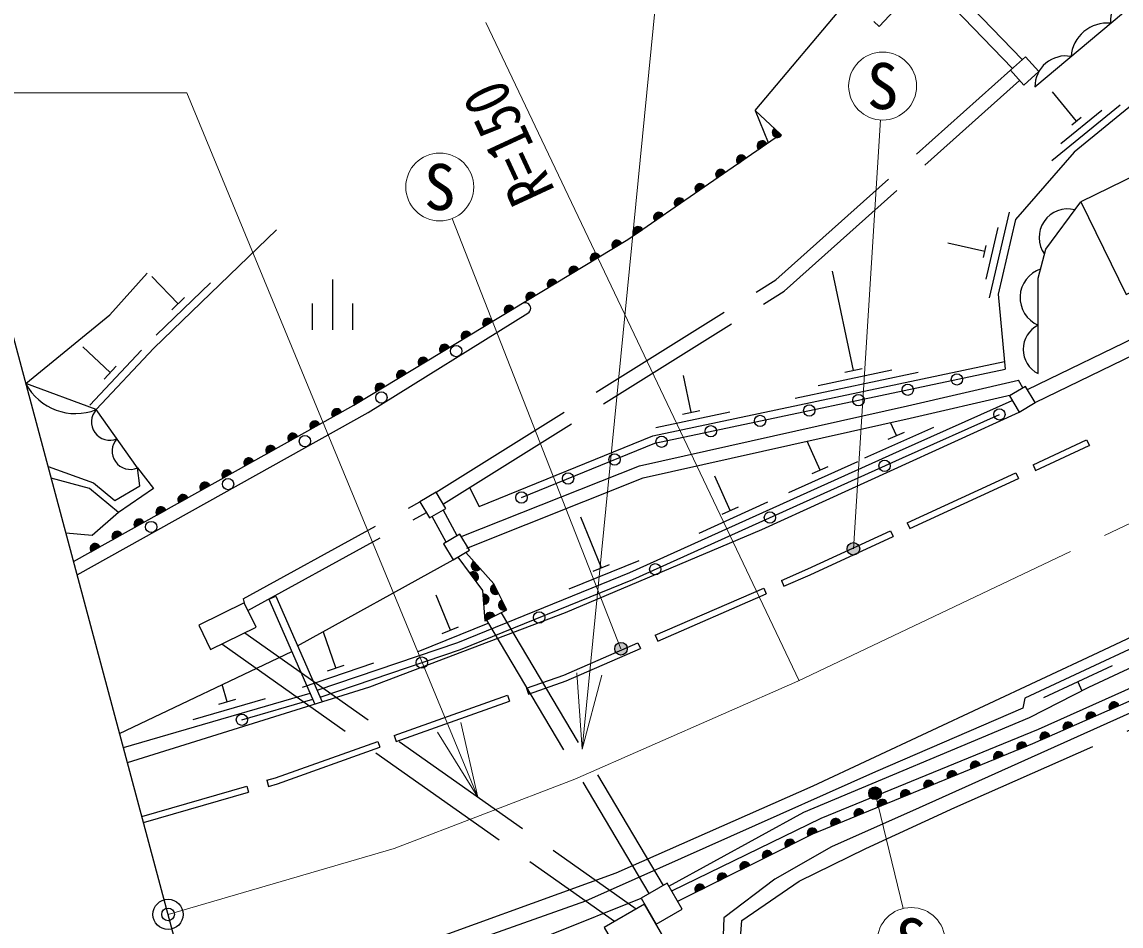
# Model space of a CAD drawing. Units: millimetres at full size, sheet at 1:1000; details may follow other scales. Extents: x 40000 to 680000, y 20000 to 380000.
# Drawn here: x 79442 to 123136, y 270146 to 306092 of the extents above; entities that cross this region are included whole.
import ezdxf
from ezdxf.enums import TextEntityAlignment as Align

# ---------------------------------------------------------------- set-up
doc = ezdxf.new("R2010")
doc.units = ezdxf.units.MM
doc.header["$LTSCALE"] = 1000
doc.header["$PDMODE"] = 32
doc.header["$PDSIZE"] = 500
doc.linetypes.add('CHAIN', pattern=[18.5, 12, -1.5, 3.5, -1.5])
doc.linetypes.add('DASHED', pattern=[7.5, 6, -1.5])
for name, color, linetype, lineweight in [('M-BGD', 7, 'Continuous', 25), ('M-BMK', 2, 'CHAIN', 13), ('M-BMK-OTRS', 5, 'Continuous', 25), ('M-BMK-SRVR', 3, 'Continuous', 25), ('M-STR-HTXT', 7, 'Continuous', 13), ('M-STR-STRC', 7, 'Continuous', 25)]:
    doc.layers.add(name, color=color, linetype=linetype, lineweight=lineweight)
doc.layers.add('M-OTRS', color=6, linetype='Continuous')
doc.styles.add('ＭＳ ゴシック', font='')
doc.styles.get('ＭＳ ゴシック').set_extended_font_data('MS Gothic')

# ---------------------------------------------------------------- blocks, each defined once
blk = doc.blocks.new('open_arrow')
at = {"color": 0, "linetype": 'Continuous', "lineweight": -2}
blk.add_lwpolyline([(7.5, 1.25), (0, 0), (7.5, -1.25)], dxfattribs=at)

msp = doc.modelspace()

# ---------------------------------------------------------------- hatches: boundary and pattern name
at = {"layer": 'M-BGD'}
for points in [[(109641, 301587, -0.4608), (109333, 301553, -0.4608), (109347, 301862)], [(108721, 301026, -0.4608), (108752, 301334, -0.4608), (109051, 301255)], [(107898, 300458, -0.4608), (107929, 300766, -0.4608), (108228, 300686)], [(107075, 299890, -0.4608), (107107, 300197, -0.4608), (107405, 300118)], [(106252, 299322, -0.4608), (106284, 299629, -0.4608), (106583, 299550)], [(105429, 298753, -0.4608), (105461, 299061, -0.4608), (105760, 298982)], [(104606, 298185, -0.4608), (104638, 298493, -0.4608), (104937, 298413)], [(103783, 297617, -0.4608), (103815, 297924, -0.4608), (104114, 297845)], [(102938, 297084, -0.4608), (102988, 297389, -0.4608), (103281, 297292)], [(102082, 296567, -0.4608), (102132, 296872, -0.4608), (102426, 296774)], [(101226, 296049, -0.4608), (101276, 296354, -0.4608), (101570, 296257)], [(100370, 295532, -0.4608), (100421, 295837, -0.4608), (100714, 295740)], [(99514, 295015, -0.4608), (99565, 295320, -0.4608), (99858, 295223)], [(98659, 294498, -0.4608), (98709, 294803, -0.4608), (99002, 294705)], [(97803, 293980, -0.4608), (97853, 294285, -0.4608), (98146, 294188)], [(96947, 293463, -0.4608), (96997, 293768, -0.4608), (97291, 293671)], [(96091, 292946, -0.4608), (96141, 293251, -0.4608), (96435, 293154)], [(95235, 292429, -0.4608), (95286, 292734, -0.4608), (95579, 292636)], [(94379, 291911, -0.4608), (94430, 292216, -0.4608), (94723, 292119)], [(93524, 291394, -0.4608), (93574, 291699, -0.4608), (93867, 291602)], [(92668, 290877, -0.4608), (92718, 291182, -0.4608), (93011, 291085)], [(91795, 290388, -0.4608), (91856, 290692, -0.4608), (92146, 290584)], [(90922, 289901, -0.4608), (90983, 290204, -0.4608), (91273, 290097)], [(90049, 289414, -0.4608), (90110, 289717, -0.4608), (90399, 289609)], [(89176, 288926, -0.4608), (89236, 289229, -0.4608), (89526, 289122)], [(88302, 288439, -0.4608), (88363, 288742, -0.4608), (88653, 288635)], [(87429, 287951, -0.4608), (87490, 288255, -0.4608), (87780, 288147)], [(86556, 287464, -0.4608), (86617, 287767, -0.4608), (86907, 287660)], [(85683, 286977, -0.4608), (85744, 287280, -0.4608), (86034, 287172)], [(84810, 286489, -0.4608), (84870, 286792, -0.4608), (85160, 286685)], [(83936, 286002, -0.4608), (83997, 286305, -0.4608), (84287, 286198)], [(83063, 285514, -0.4608), (83124, 285818, -0.4608), (83414, 285710)], [(82190, 285027, -0.4608), (82251, 285330, -0.4608), (82541, 285223)], [(97664, 284347, -0.4608), (97354, 284341, -0.4608), (97396, 284647)], [(97243, 284170, -0.4608), (97551, 284149, -0.4608), (97482, 283847)], [(98387, 283371, -0.4608), (98087, 283444, -0.4608), (98206, 283729)], [(97759, 283337, -0.4608), (98009, 283156, -0.4608), (97791, 282937)], [(98702, 282746, -0.4608), (98402, 282819, -0.4608), (98521, 283105)], [(97886, 282297, -0.4608), (97960, 282597, -0.4608), (98245, 282478)], [(122687, 278747, -0.4608), (122777, 279043, -0.4608), (123055, 278909)], [(121772, 278345, -0.4608), (121861, 278641, -0.4608), (122140, 278506)], [(120857, 277942, -0.4608), (120946, 278238, -0.4608), (121224, 278104)], [(119019, 277152, -0.4608), (119116, 277445, -0.4608), (119391, 277304)], [(119941, 277539, -0.4608), (120030, 277835, -0.4608), (120309, 277701)], [(118094, 276772, -0.4608), (118191, 277066, -0.4608), (118466, 276925)], [(117169, 276393, -0.4608), (117266, 276686, -0.4608), (117541, 276545)], [(116244, 276013, -0.4608), (116341, 276307, -0.4608), (116616, 276166)], [(115319, 275633, -0.4608), (115415, 275927, -0.4608), (115690, 275786)], [(114394, 275254, -0.4608), (114490, 275548, -0.4608), (114765, 275406)], [(113468, 274874, -0.4608), (113565, 275168, -0.4608), (113840, 275027)], [(111618, 274115, -0.4608), (111715, 274409, -0.4608), (111990, 274268)], [(112543, 274495, -0.4608), (112640, 274788, -0.4608), (112915, 274647)], [(110699, 273721, -0.4608), (110774, 274021, -0.4608), (111059, 273901)], [(109805, 273274, -0.4608), (109880, 273574, -0.4608), (110164, 273454)], [(108910, 272827, -0.4608), (108985, 273127, -0.4608), (109270, 273007)], [(108016, 272380, -0.4608), (108091, 272680, -0.4608), (108375, 272560)], [(107121, 271933, -0.4608), (107196, 272233, -0.4608), (107481, 272113)], [(106227, 271486, -0.4608), (106302, 271786, -0.4608), (106586, 271666)]]:
    msp.add_hatch(color=256, dxfattribs=at).paths.add_polyline_path(points)
at = {"layer": 'M-STR-STRC'}
for points in [[(112685, 285309, -1), (112307, 284982, -1)], [(103359, 281400, -0.41421), (103485, 281070, -0.41421), (103155, 280944, -1)], [(113227, 275212, -1), (113491, 275636, -1)]]:
    msp.add_hatch(color=256, dxfattribs=at).paths.add_polyline_path(points)

# ---------------------------------------------------------------- linework, layer by layer
at = {"layer": 'M-BGD'}
for p, q in [((119211, 304603), (115797, 308138)), ((118816, 304249), (115330, 307859)), ((121365, 302155), (120416, 303317)), ((120388, 300584), (123100, 302797)), ((120741, 301259), (122368, 302587)), ((121175, 302000), (121554, 302310)), ((109641, 301587), (109347, 301862)), ((108721, 301026), (109051, 301255)), ((107898, 300458), (108228, 300686)), ((107075, 299890), (107405, 300118)), ((106252, 299322), (106583, 299550)), ((105429, 298753), (105760, 298982)), ((117911, 295122), (118696, 298533)), ((104606, 298185), (104937, 298413)), ((103783, 297617), (104114, 297845)), ((117776, 295871), (118246, 297918)), ((102938, 297084), (103281, 297292)), ((117719, 296962), (116257, 297298)), ((117664, 296723), (117774, 297201)), ((102082, 296567), (102426, 296774)), ((101226, 296049), (101570, 296257)), ((85650, 294892), (84610, 295973)), ((91796, 293858), (91796, 295851)), ((112501, 292240), (111669, 296188)), ((84778, 293636), (86939, 295717)), ((100370, 295532), (100714, 295740)), ((85398, 294649), (85903, 295135)), ((99514, 295015), (99858, 295223)), ((90996, 293858), (90996, 294903)), ((92596, 293858), (92596, 294903)), ((98659, 294498), (99002, 294705)), ((97803, 293980), (98146, 294188)), ((96947, 293463), (97291, 293671)), ((82951, 292152), (81855, 293176)), ((82146, 290851), (84194, 293043)), ((96091, 292946), (96435, 293154)), ((82712, 291896), (83190, 292408)), ((95235, 292429), (95579, 292636)), ((112159, 292168), (112844, 292313)), ((94379, 291911), (94723, 292119)), ((106048, 290572), (105739, 292040)), ((110179, 291137), (115071, 292169)), ((111096, 291637), (114031, 292257)), ((82397, 290680), (79597, 291713)), ((93524, 291394), (93867, 291602)), ((119238, 291542), (119054, 291844)), ((92668, 290877), (93011, 291085)), ((84039, 288361), (82397, 290680)), ((91795, 290388), (92146, 290584)), ((104643, 289969), (107578, 290589)), ((105706, 290500), (106391, 290645)), ((114204, 289644), (113972, 290164)), ((90922, 289901), (91273, 290097)), ((112957, 288758), (115696, 289981)), ((113885, 289501), (114524, 289786)), ((90049, 289414), (90399, 289609)), ((111177, 288277), (110659, 289425)), ((119637, 288488), (121770, 289475)), ((121770, 289475), (121878, 289249)), ((89176, 288926), (89526, 289122)), ((88302, 288439), (88653, 288635)), ((109933, 287387), (112667, 288621)), ((110858, 288133), (111496, 288421)), ((119637, 288488), (119742, 288261)), ((87429, 287951), (87780, 288147)), ((107603, 286664), (106985, 288031)), ((114639, 286175), (118950, 288170)), ((118950, 288170), (119055, 287943)), ((86556, 287464), (86907, 287660)), ((114744, 285948), (119055, 287943)), ((85683, 286977), (86034, 287172)), ((84810, 286489), (85160, 286685)), ((96739, 285667), (96185, 286690)), ((106359, 285773), (109093, 287007)), ((107284, 286520), (107922, 286808)), ((83936, 286002), (84287, 286198)), ((96309, 285412), (95754, 286434)), ((102480, 284391), (101664, 286397)), ((113969, 285865), (114074, 285638)), ((114639, 286175), (114744, 285948)), ((83063, 285514), (83414, 285710)), ((82190, 285027), (82541, 285223)), ((90400, 281285), (96584, 284704)), ((97664, 284347), (97396, 284647)), ((101203, 283548), (103982, 284678)), ((102155, 284259), (102804, 284523)), ((97243, 284170), (97482, 283847)), ((98387, 283371), (98206, 283729)), ((104620, 281708), (108934, 283584)), ((108934, 283584), (109034, 283354)), ((109632, 283887), (109731, 283658)), ((89259, 283145), (89534, 283265)), ((89259, 283145), (91084, 278974)), ((89534, 283265), (91372, 279064)), ((96474, 281905), (95909, 283295)), ((97759, 283337), (97791, 282937)), ((104720, 281478), (109034, 283354)), ((98702, 282746), (98521, 283105)), ((97886, 282297), (98245, 282478)), ((95197, 281062), (97977, 282192)), ((96150, 281773), (96798, 282037)), ((91919, 280406), (91436, 281826)), ((103930, 281407), (104029, 281178)), ((104620, 281708), (104720, 281478)), ((83322, 277806), (90171, 281059)), ((90595, 279639), (93435, 280605)), ((91587, 280294), (92250, 280519)), ((122778, 280488), (120059, 279220)), ((87604, 279065), (87406, 279746)), ((121418, 279854), (121582, 279503)), ((83474, 277239), (90898, 279399)), ((94241, 277722), (98741, 279326)), ((98741, 279326), (98825, 279091)), ((99502, 279598), (99586, 279362)), ((86247, 278358), (89128, 279196)), ((87268, 278967), (87940, 279163)), ((88189, 278350), (90999, 279168)), ((94325, 277486), (98825, 279091)), ((122687, 278747), (123055, 278909)), ((121772, 278345), (122140, 278506)), ((120857, 277942), (121224, 278104)), ((93586, 277488), (93670, 277253)), ((94241, 277722), (94325, 277486)), ((119941, 277539), (120309, 277701)), ((119019, 277152), (119391, 277304)), ((118094, 276772), (118466, 276925)), ((116244, 276013), (116616, 276166)), ((117169, 276393), (117541, 276545)), ((89176, 275939), (89246, 275698)), ((115319, 275633), (115690, 275786)), ((84209, 274497), (88379, 275707)), ((84279, 274256), (88449, 275467)), ((88379, 275707), (88449, 275467)), ((114394, 275254), (114765, 275406)), ((113468, 274874), (113840, 275027)), ((112543, 274495), (112915, 274647)), ((111618, 274115), (111990, 274268)), ((110699, 273721), (111059, 273901)), ((109805, 273274), (110164, 273454)), ((108910, 272827), (109270, 273007)), ((108016, 272380), (108375, 272560)), ((107121, 271933), (107481, 272113)), ((106227, 271486), (106586, 271666))]:
    msp.add_line(p, q, dxfattribs=at)
at = {"layer": 'M-BGD', "linetype": 'DASHED'}
for p, q in [((108591, 302570), (112348, 307042)), ((88233, 283152), (95264, 287016)), ((88426, 282687), (95519, 286586)), ((88233, 283152), (88277, 282993)), ((97908, 282308), (104366, 271437)), ((98489, 282601), (104929, 271762)), ((88307, 281810), (103863, 270828)), ((87385, 281360), (103005, 270333))]:
    msp.add_line(p, q, dxfattribs=at)
at = {"layer": 'M-BGD'}
for points in [[(147341, 323048), (143214, 319236), (139291, 316676), (136557, 315622), (130088, 306838), (131184, 301278), (131350, 297251), (130575, 298592), (129515, 302593), (127725, 306185), (121267, 300914), (118937, 298244), (118254, 295276), (118536, 292287)], [(119710, 303511), (125864, 308687), (129797, 313541)], [(113307, 306115), (113515, 305913), (115330, 307859)], [(81492, 284638), (92640, 290860), (103530, 297442), (109595, 301630), (108591, 302570), (109110, 301295)], [(119837, 292110), (119847, 295907), (120145, 297056), (121535, 298940)], [(82397, 290680), (84683, 293128), (89564, 297828)], [(79597, 291713), (82938, 294446), (84425, 296099)], [(81634, 284109), (93203, 290571), (99559, 294513)], [(97240, 287581), (97619, 286823), (104518, 289636), (118507, 292588)], [(99301, 287185), (104607, 289348), (118536, 292287)], [(96945, 285641), (103990, 288450), (114641, 290825), (119054, 291844)], [(91173, 279519), (96766, 281421), (103611, 284203), (114328, 289042), (118806, 291042)], [(97130, 285176), (104138, 287971), (114751, 290337), (118772, 291266)], [(83633, 276646), (93270, 279657), (101049, 282609), (108852, 285918), (119081, 290577)], [(91294, 279243), (96871, 281140), (103729, 283928), (114451, 288768), (118299, 290487)], [(119742, 288261), (121876, 289249), (121878, 289249)], [(80479, 288422), (82286, 287768), (83139, 287067), (84122, 287650), (84039, 288361), (84669, 287546), (83275, 286591), (82125, 287543), (80605, 287950)], [(86312, 266648), (94140, 269030), (103059, 272264), (110892, 275717), (122227, 281028), (135564, 287303)], [(83275, 286591), (82235, 285679), (81190, 285766)], [(134511, 286545), (131565, 284890), (126242, 282434), (119312, 279203), (119234, 278806), (113375, 276280), (101848, 271132), (94036, 268366), (86472, 266051)], [(109632, 283887), (110681, 284343), (113969, 285865)], [(109731, 283658), (110783, 284115), (114074, 285638)], [(96767, 284812), (97747, 283490), (97845, 282276), (98717, 282716), (98195, 283751), (97082, 284999)], [(105163, 271733), (110520, 274669), (119501, 278440), (121861, 279645), (129727, 283315), (131525, 283776), (133409, 285175)], [(105273, 271543), (111215, 274429), (119854, 277968), (128111, 281671), (130877, 282874)], [(105512, 271129), (110887, 273815), (119625, 277400), (131124, 282458)], [(131124, 282458), (131048, 282279), (125314, 279427), (115107, 274840), (111628, 273292), (109368, 272005), (107352, 270465), (107277, 268735), (108258, 266163), (109565, 264482), (114936, 260601), (127831, 252635), (137541, 243031)], [(99502, 279598), (100980, 280125), (103930, 281407)], [(99586, 279362), (101072, 279892), (104029, 281178)], [(89176, 275939), (89518, 276038), (93586, 277488)], [(89246, 275698), (89595, 275800), (93670, 277253)], [(86560, 265723), (96924, 268390), (104053, 271256)]]:
    msp.add_lwpolyline(points, dxfattribs=at)
at = {"layer": 'M-BGD', "linetype": 'DASHED'}
for points in [[(119420, 291478), (130551, 296883), (141012, 301708), (150152, 305447), (153941, 306895), (158755, 308367), (174141, 315432), (186507, 316246), (191314, 316549), (204949, 312576), (207682, 311818), (215671, 310570), (225650, 307885), (233135, 305492)], [(119727, 290960), (130807, 296340), (141251, 301157), (150372, 304889), (154136, 306327), (158969, 307805), (174291, 314841), (186545, 315648), (191247, 315944), (204784, 311999), (207556, 311230), (215546, 309982), (225481, 307309), (232952, 304920)], [(95910, 287398), (109419, 295837), (118738, 304179)], [(96201, 286932), (109750, 295395), (119104, 303769)], [(127412, 254153), (120169, 258564), (115181, 261711), (112714, 263332), (111005, 264507), (109965, 265403), (108713, 266980), (108083, 268690), (107956, 269078), (108061, 270365), (110338, 271930), (112989, 273235), (116529, 274854), (125289, 278745), (131360, 281703), (132806, 279790)]]:
    msp.add_lwpolyline(points, dxfattribs=at)
at = {"layer": 'M-BGD'}
for points in [[(119271, 303583), (119867, 304117), (119333, 304713), (118738, 304179)], [(123336, 295255), (129656, 298343), (127855, 302028), (121535, 298940)], [(119081, 290577), (119727, 290960), (119344, 291605), (118699, 291222)], [(95647, 286371), (96292, 286753), (95910, 287398), (95264, 287016)], [(96584, 284704), (97229, 285086), (96847, 285731), (96201, 285349)], [(86942, 281143), (88749, 282026), (88277, 282993), (86470, 282110)], [(104653, 270217), (105692, 270817), (105092, 271856), (104053, 271256)], [(103514, 268490), (105116, 269416), (104190, 271018), (102589, 270092)]]:
    msp.add_lwpolyline(points, close=True, dxfattribs=at)
for centre in [(96704, 293007), (116612, 291881), (114655, 291469), (93730, 291162), (112699, 291056), (110742, 290643), (118299, 290487), (108785, 290230), (106828, 289817), (90691, 289426), (104871, 289404), (103005, 288695), (113735, 288445), (87636, 287719), (101153, 287940), (99301, 287185), (84580, 286012), (109178, 286388), (104621, 284330), (100004, 282413), (95339, 280619), (88189, 278350)]:
    msp.add_circle(centre, 225, dxfattribs=at)
for centre, radius, start, end in [((123996, 306116), 1279, 76.7824, 183.3388), ((122584, 304609), 1439, 84.5846, 175.5367), ((120932, 303519), 1222, 79.756, 180.3653), ((109472, 301701), 203, 127.9172, 325.8406), ((108868, 301166), 203, 25.6659, 223.5893), ((108045, 300598), 203, 25.6659, 223.5893), ((107222, 300030), 203, 25.6659, 223.5893), ((106399, 299462), 203, 25.6659, 223.5893), ((105576, 298894), 203, 25.6659, 223.5893), ((104754, 298325), 203, 25.6659, 223.5893), ((121017, 297520), 1139, 75.5297, 215.7718), ((103931, 297757), 203, 25.6659, 223.5893), ((103093, 297215), 203, 22.1864, 220.1098), ((102237, 296698), 203, 22.1864, 220.1098), ((101382, 296180), 203, 22.1864, 220.1098), ((120324, 295135), 1201, 108.5538, 246.3195), ((100526, 295663), 203, 22.1864, 220.1098), ((99670, 295146), 203, 22.1864, 220.1098), ((98814, 294629), 203, 22.1864, 220.1098), ((99441, 294704), 225, 301.8078, 121.8078), ((97958, 294111), 203, 22.1864, 220.1098), ((97102, 293594), 203, 22.1864, 220.1098), ((120325, 293071), 1078, 116.6473, 243.0325), ((96247, 293077), 203, 22.1864, 220.1098), ((95391, 292560), 203, 22.1864, 220.1098), ((94535, 292042), 203, 22.1864, 220.1098), ((81572, 292755), 2233, 207.8185, 291.6753), ((93679, 291525), 203, 22.1864, 220.1098), ((92823, 291008), 203, 22.1864, 220.1098), ((82934, 290190), 727, 137.6464, 292.9536), ((91955, 290514), 203, 20.2081, 218.1315), ((91082, 290027), 203, 20.2081, 218.1315), ((90209, 289539), 203, 20.2081, 218.1315), ((83755, 289030), 727, 137.6464, 292.9536), ((89335, 289052), 203, 20.2081, 218.1315), ((88462, 288564), 203, 20.2081, 218.1315), ((87589, 288077), 203, 20.2081, 218.1315), ((86716, 287590), 203, 20.2081, 218.1315), ((85843, 287102), 203, 20.2081, 218.1315), ((84970, 286615), 203, 20.2081, 218.1315), ((84096, 286127), 203, 20.2081, 218.1315), ((83223, 285640), 203, 20.2081, 218.1315), ((82350, 285153), 203, 20.2081, 218.1315), ((97506, 284476), 203, 122.7614, 320.6847), ((97388, 284028), 203, 297.6017, 135.5251), ((98268, 283536), 203, 107.8049, 305.7283), ((97807, 283139), 203, 265.6452, 103.5686), ((98583, 282911), 203, 107.8049, 305.7283), ((98051, 282416), 203, 17.8049, 215.7283), ((122858, 278857), 203, 14.7804, 212.7038), ((121943, 278454), 203, 14.7804, 212.7038), ((121028, 278052), 203, 14.7804, 212.7038), ((119193, 277257), 203, 13.3456, 211.269), ((120112, 277649), 203, 14.7804, 212.7038), ((118268, 276878), 203, 13.3456, 211.269), ((117343, 276498), 203, 13.3456, 211.269), ((116418, 276119), 203, 13.3456, 211.269), ((115493, 275739), 203, 13.3456, 211.269), ((114567, 275359), 203, 13.3456, 211.269), ((113642, 274980), 203, 13.3456, 211.269), ((111792, 274221), 203, 13.3456, 211.269), ((112717, 274600), 203, 13.3456, 211.269), ((110865, 273840), 203, 17.5948, 215.5182), ((109970, 273393), 203, 17.5948, 215.5182), ((109076, 272945), 203, 17.5948, 215.5182), ((108181, 272498), 203, 17.5948, 215.5182), ((107287, 272051), 203, 17.5948, 215.5182), ((106392, 271604), 203, 17.5948, 215.5182)]:
    msp.add_arc(centre, radius, start, end, dxfattribs=at)
at = {"layer": 'M-BMK'}
msp.add_lwpolyline([(85251, 270608), (94236, 273224), (101420, 275991), (110294, 279876), (127426, 288029), (140207, 294044), (146801, 297040), (153627, 299453), (158134, 300875), (163882, 302441), (169106, 303484), (175959, 304587), (179085, 304926), (186033, 305529), (192288, 305646), (200347, 305406), (205873, 304886), (210772, 304237), (216005, 303195), (221552, 301927), (227827, 300209), (240419, 296104), (256990, 291033), (276208, 284952)], dxfattribs=at)
at = {"layer": 'M-BMK-OTRS'}
msp.add_line((95033, 234093), (75757, 306046), dxfattribs=at)
at = {"layer": 'M-BMK-SRVR'}
msp.add_circle((85251, 270608), 600, dxfattribs=at)
at = {"layer": 'M-OTRS'}
msp.add_point((85251, 270608), dxfattribs=at)
at = {"layer": 'M-STR-HTXT'}
for p, q in [((110345, 279900), (97880, 306070)), ((112496, 285145), (113573, 302197)), ((103257, 281172), (96545, 298275)), ((113359, 275424), (114474, 270843))]:
    msp.add_line(p, q, dxfattribs=at)
for points in [[(101709, 277182), (107709, 338033), (126082, 338033)], [(97567, 275273), (86002, 303276), (67630, 303276)]]:
    msp.add_lwpolyline(points, dxfattribs=at)
for centre in [(113658, 303544), (96052, 299532), (114793, 269531)]:
    msp.add_circle(centre, 1350, dxfattribs=at)
at = {"layer": 'M-STR-STRC'}
for centre in [(112496, 285145), (103257, 281172), (113359, 275424)]:
    msp.add_circle(centre, 250, dxfattribs=at)

# ---------------------------------------------------------------- block references
at = {"layer": 'M-STR-HTXT', "xscale": 400, "yscale": 400}
for p, rotation in [((101709, 277182), 84.4), ((97567, 275273), 112.4)]:
    msp.add_blockref('open_arrow', p, dxfattribs=dict(at, rotation=rotation))

# ---------------------------------------------------------------- texts
at = {"layer": 'M-STR-HTXT', "style": 'ＭＳ ゴシック'}
for p in [(113658, 303544), (96052, 299532), (114793, 269531)]:
    msp.add_text('S', height=1833, dxfattribs=at).set_placement(p, align=Align.MIDDLE_CENTER)
at = {"layer": 'M-STR-HTXT', "style": 'ＭＳ ゴシック', "width": 0.8}
msp.add_text('R=150', height=1833, rotation=114.885, dxfattribs=at).set_placement((100097, 301878), align=Align.BOTTOM_CENTER)

doc.saveas('drawing.dxf')
